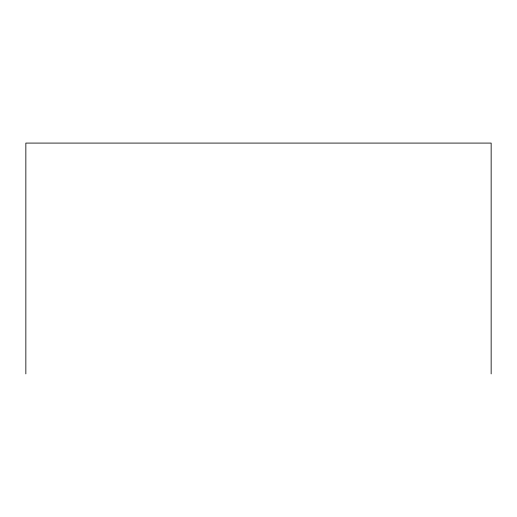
<?xml version="1.0" encoding="UTF-8"?>
<svg xmlns="http://www.w3.org/2000/svg" width="517" height="517" viewBox="0 0 517 517"><rect width="100%" height="100%" fill="white"/><g stroke="black" fill="none" stroke-linecap="round" stroke-linejoin="round"><path stroke-width="0.78" d="M491.15 373.914L491.15 143.086L25.85 143.086L25.85 373.914"/></g></svg>
